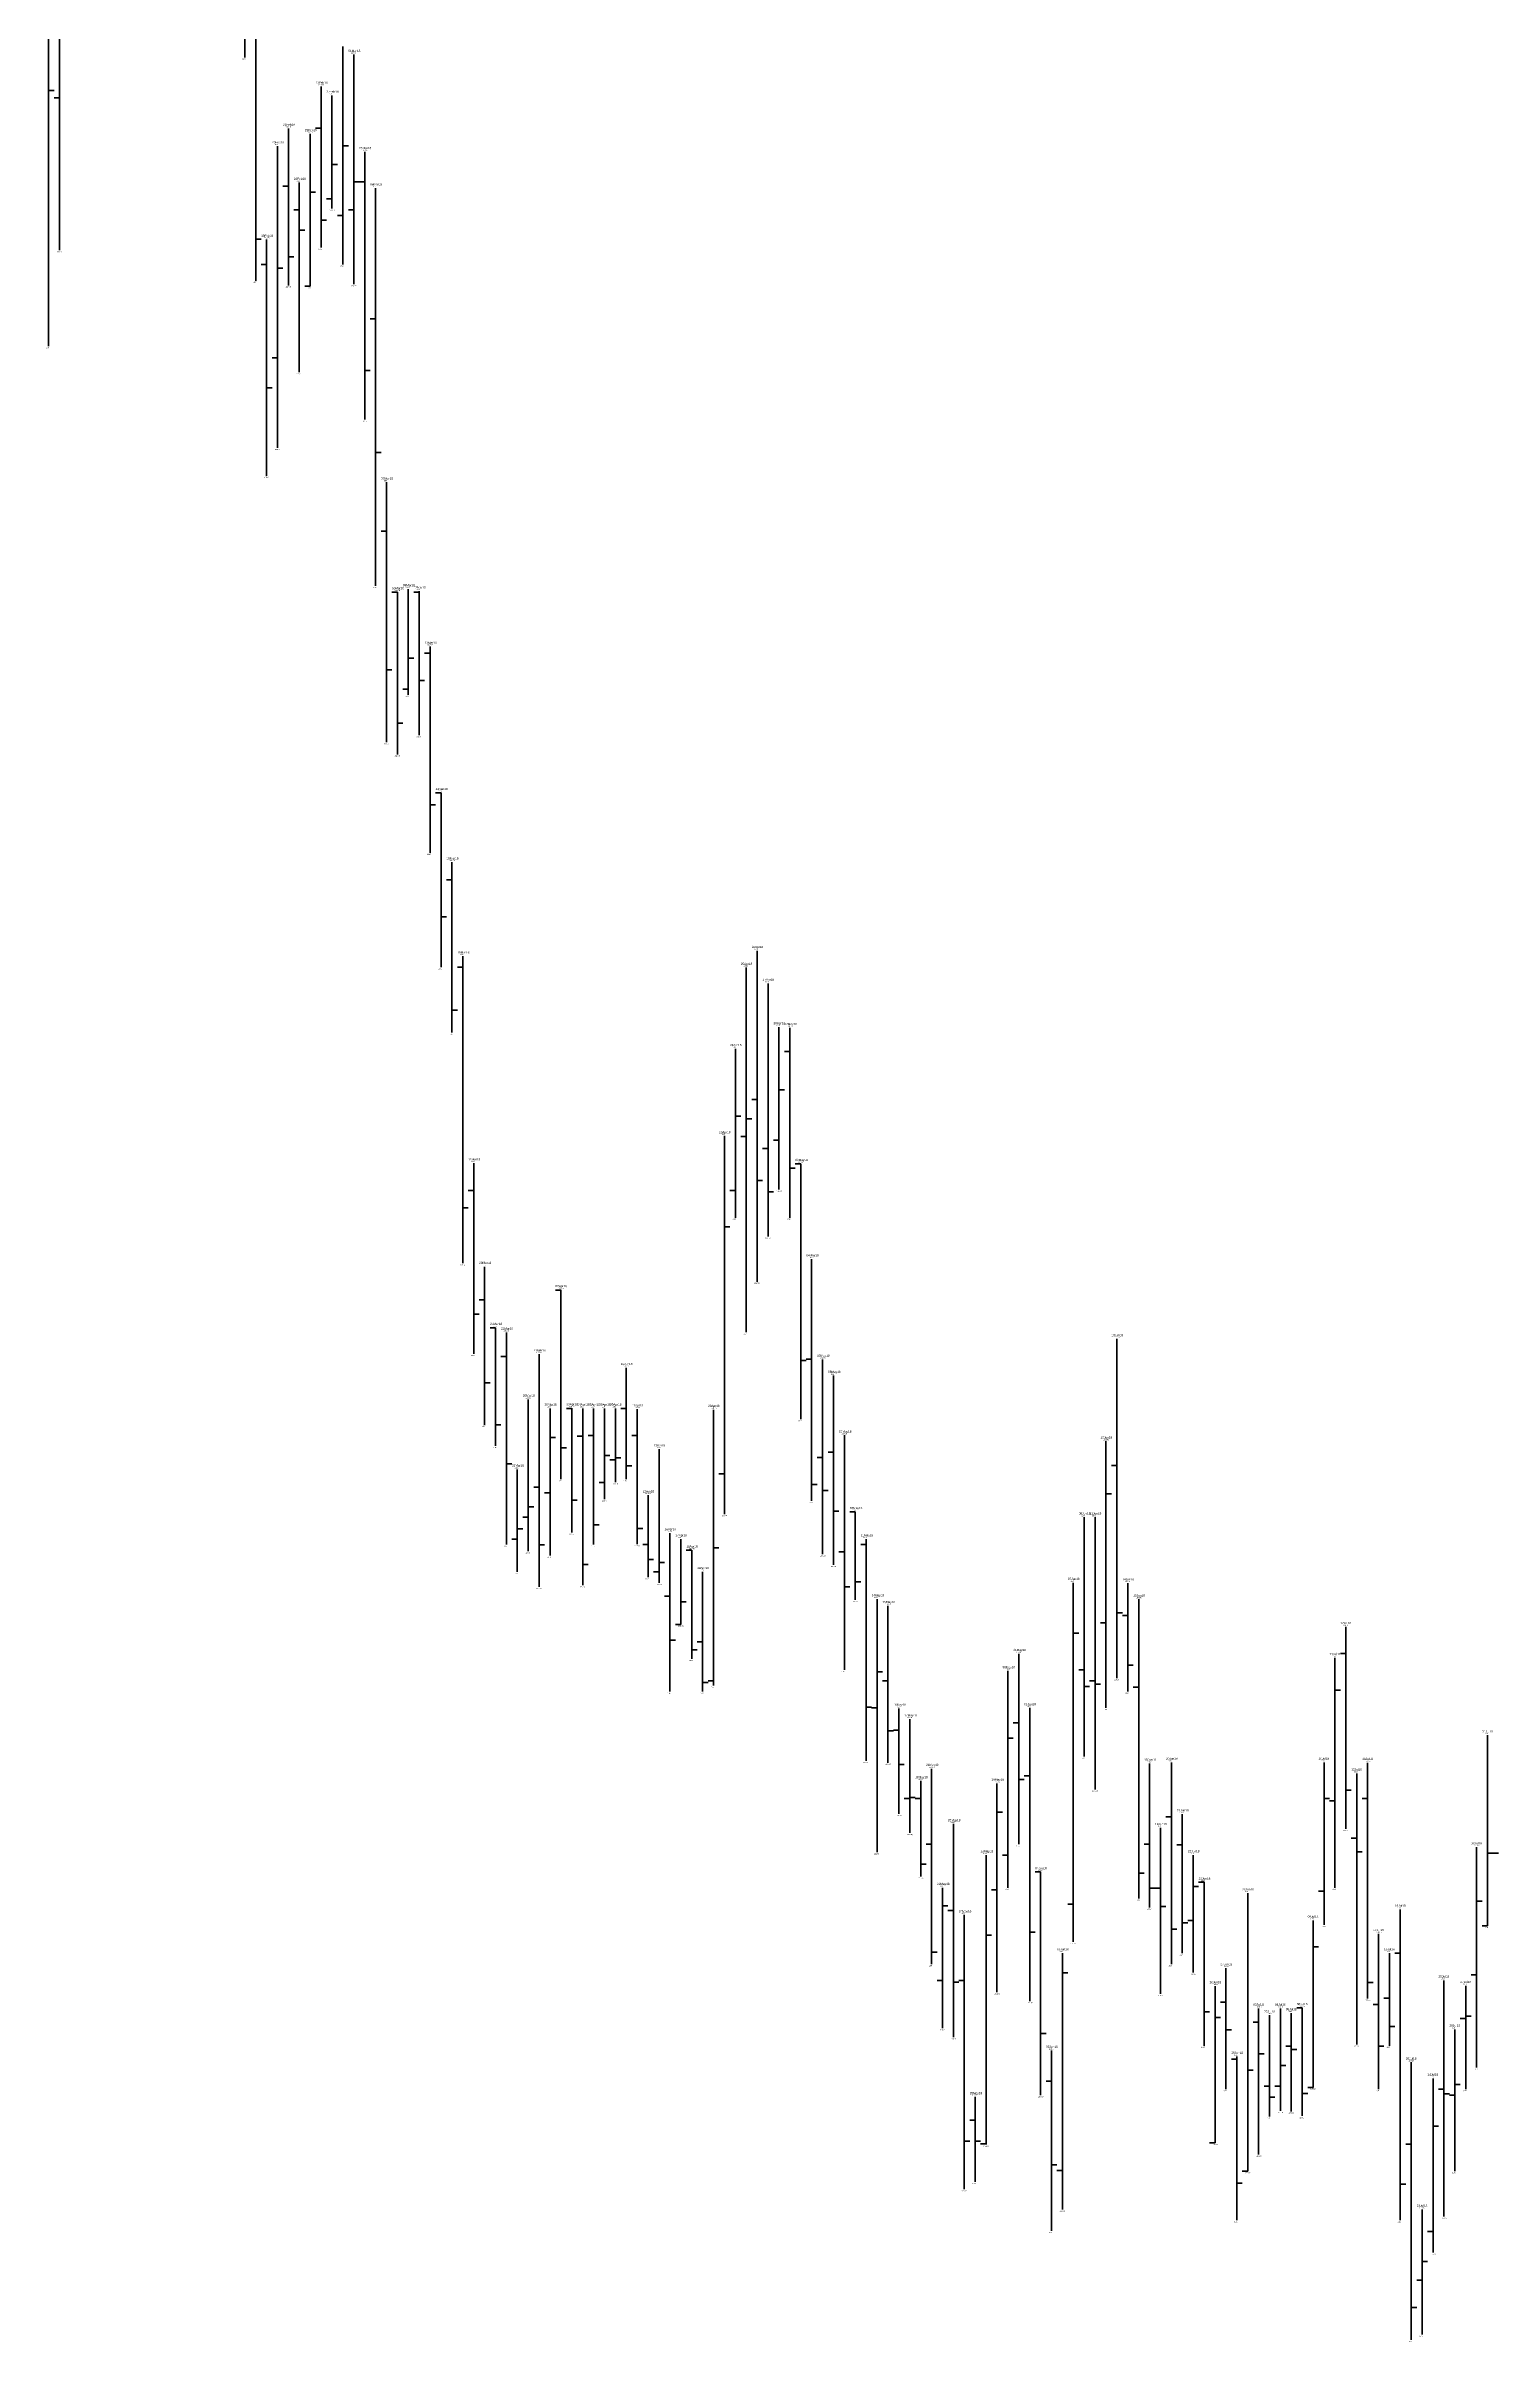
# Model space of a CAD drawing. Header units: inches. Extents: x 0 to 30000, y -20 to 2443.
# Drawn here: x 5724.8 to 5857.5, y 564.3 to 775 of the extents above; entities that cross this region are included whole.
import ezdxf

# ---------------------------------------------------------------- set-up
doc = ezdxf.new("R2010")
doc.units = ezdxf.units.IN
doc.header["$MEASUREMENT"] = 0
for name, color, linetype in [('DATE', 7, 'Continuous'), ('Graph', 7, 'Continuous'), ('Rate', 7, 'Continuous')]:
    doc.layers.add(name, color=color, linetype=linetype)
doc.styles.get("Standard").update_dxf_attribs({"font": 'arial.ttf'})

msp = doc.modelspace()

# ---------------------------------------------------------------- linework, layer by layer
at = {"layer": 'Graph', "color": 3, "lineweight": 35}
for p, q in [((5726, 810), (5726, 756.3)), ((5752, 775), (5752, 755)), ((5753, 774.25), (5753, 753.175)), ((5726, 770.275), (5725.5, 770.275)), ((5751, 770.5), (5751, 760.125)), ((5746, 765.85), (5746, 738.15)), ((5749, 766.975), (5749, 753)), ((5752, 765.875), (5752.5, 765.875)), ((5751, 764.175), (5751.5, 764.175)), ((5749, 761.625), (5749.5, 761.625)), ((5751, 761), (5750.5, 761)), ((5753, 762.575), (5753.5, 762.575)), ((5752, 759.5), (5751.5, 759.5)), ((5753, 760), (5752.5, 760)), ((5746, 754.65), (5746.5, 754.65)), ((5749, 753), (5748.5, 753)), ((5746, 746.425), (5745.5, 746.425)), ((5758, 725.2), (5758, 715.5)), ((5758, 718.85), (5758.5, 718.85)), ((5758, 716), (5757.5, 716)), ((5789, 690.45), (5789, 657)), ((5792, 685), (5792, 670.075)), ((5788, 683), (5788, 667.5)), ((5792, 679.25), (5792.5, 679.25)), ((5788, 676.825), (5788.5, 676.825)), ((5789, 676.575), (5789.5, 676.575)), ((5787, 675), (5787, 640.275)), ((5789, 674.95), (5788.5, 674.95)), ((5792, 674.6), (5791.5, 674.6)), ((5788, 670), (5787.5, 670)), ((5787, 666.65), (5787.5, 666.65)), ((5769, 650.825), (5769, 636.9)), ((5771, 650), (5771, 636.5)), ((5776, 650), (5776, 641.65)), ((5777, 650), (5777, 643.225)), ((5786, 649.875), (5786, 624.55)), ((5771, 647.325), (5771.5, 647.325)), ((5776, 645.675), (5776.5, 645.675)), ((5777, 645.275), (5776.5, 645.275)), ((5777, 645.45), (5777.5, 645.45)), ((5781, 646.25), (5781, 633.975)), ((5822, 646.975), (5822, 622.5)), ((5768, 644.4), (5768, 635)), ((5776, 643.2), (5775.5, 643.2)), ((5787, 644), (5786.5, 644)), ((5769, 640.95), (5769.5, 640.95)), ((5771, 642.25), (5770.5, 642.25)), ((5822, 642.15), (5822.5, 642.15)), ((5768, 638.95), (5768.5, 638.95)), ((5769, 640), (5768.5, 640)), ((5768, 638), (5767.5, 638)), ((5783, 638), (5783, 630.175)), ((5786, 637.2), (5786.5, 637.2)), ((5781, 635), (5780.5, 635)), ((5781, 635.85), (5781.5, 635.85)), ((5801, 632.5), (5801, 609.25)), ((5819, 634), (5819, 601.025)), ((5783, 630.175), (5782.5, 630.175)), ((5783, 632.25), (5783.5, 632.25)), ((5822, 630.3), (5821.5, 630.3)), ((5819, 629.375), (5819.5, 629.375)), ((5843, 627.1), (5843, 606)), ((5786, 625), (5785.5, 625)), ((5801, 625.825), (5801.5, 625.825)), ((5813, 625.9), (5813, 606)), ((5843, 624.125), (5843.5, 624.125)), ((5801, 622.5), (5800.5, 622.5)), ((5804, 621.475), (5804, 611.025)), ((5813, 619.725), (5813.5, 619.725)), ((5857, 620), (5857, 602.5)), ((5842, 617.5), (5842, 602.6)), ((5812, 615.575), (5812, 596.425)), ((5804, 614.2), (5803.5, 614.2)), ((5804, 614.275), (5804.5, 614.275)), ((5842, 614.2), (5842.5, 614.2)), ((5843, 613.975), (5842.5, 613.975)), ((5812, 612.95), (5812.5, 612.95)), ((5856, 609.725), (5856, 589.5)), ((5857, 609.175), (5857.5, 609.175)), ((5811, 609), (5811, 582.425)), ((5813, 609), (5812.5, 609)), ((5830, 609), (5830, 598.225)), ((5807, 606), (5807, 593.1)), ((5812, 605.8), (5811.5, 605.8)), ((5830, 606.125), (5830.5, 606.125)), ((5835, 605.5), (5835, 579.975)), ((5842, 605.675), (5841.5, 605.675)), ((5807, 604.325), (5807.5, 604.325)), ((5819, 604.5), (5818.5, 604.5)), ((5830, 603), (5829.5, 603)), ((5841, 603), (5841, 587.675)), ((5856, 604.775), (5856.5, 604.775)), ((5811, 601.65), (5811.5, 601.65)), ((5857, 602.5), (5856.5, 602.5)), ((5818, 600), (5818, 576.475)), ((5841, 600.575), (5841.5, 600.575)), ((5807, 597.5), (5806.5, 597.5)), ((5818, 598.2), (5818.5, 598.2)), ((5832, 596.975), (5832, 582.575)), ((5855, 597), (5855, 587.5)), ((5856, 598), (5855.5, 598)), ((5838, 594.925), (5838, 585.525)), ((5832, 594.075), (5832.5, 594.075)), ((5854, 593), (5854, 580)), ((5855, 594), (5854.5, 594)), ((5855, 594.2), (5855.5, 594.2)), ((5835, 589.25), (5835.5, 589.25)), ((5838, 589.675), (5838.5, 589.675)), ((5852, 588.5), (5852, 572.525)), ((5838, 587.775), (5837.5, 587.775)), ((5841, 587.675), (5840.5, 587.675)), ((5854, 586.95), (5853.5, 586.95)), ((5854, 587.925), (5854.5, 587.925)), ((5852, 584.125), (5852.5, 584.125)), ((5811, 582.5), (5810.5, 582.5)), ((5832, 582.575), (5831.5, 582.575)), ((5818, 580.05), (5817.5, 580.05)), ((5835, 579.975), (5834.5, 579.975)), ((5851, 576.475), (5851, 565)), ((5852, 574.45), (5851.5, 574.45)), ((5851, 571.7), (5851.5, 571.7)), ((5851, 569.975), (5850.5, 569.975))]:
    msp.add_line(p, q, dxfattribs=at)
at = {"layer": 'Graph', "color": 1, "lineweight": 35}
for p, q in [((5743, 793.875), (5743, 774)), ((5744, 784.725), (5744, 753.5)), ((5725, 782.5), (5725, 747.5)), ((5725, 770.95), (5725.5, 770.95)), ((5750, 771.325), (5750, 756.55)), ((5747, 767.475), (5747, 753.075)), ((5750, 767.5), (5749.5, 767.5)), ((5754, 765.325), (5754, 740.75)), ((5747, 762.175), (5746.5, 762.175)), ((5748, 762.5), (5748, 745.1)), ((5754, 762.575), (5753.5, 762.575)), ((5755, 762), (5755, 725.5)), ((5748, 760), (5747.5, 760)), ((5750, 759.05), (5750.5, 759.05)), ((5744, 757.325), (5744.5, 757.325)), ((5745, 757.275), (5745, 735.6)), ((5748, 758.125), (5748.5, 758.125)), ((5745, 755), (5744.5, 755)), ((5747, 755.7), (5747.5, 755.7)), ((5755, 750), (5754.5, 750)), ((5754, 745.25), (5754.5, 745.25)), ((5745, 743.675), (5745.5, 743.675)), ((5755, 737.725), (5755.5, 737.725)), ((5756, 735), (5756, 711.15)), ((5756, 730.525), (5755.5, 730.525)), ((5759, 725), (5759, 711.8)), ((5757, 724.925), (5756.5, 724.925)), ((5757, 724.925), (5757, 710.025)), ((5759, 724.9), (5758.5, 724.9)), ((5760, 719.3), (5759.5, 719.3)), ((5760, 719.925), (5760, 701)), ((5756, 717.775), (5756.5, 717.775)), ((5759, 716.8), (5759.5, 716.8)), ((5757, 712.875), (5757.5, 712.875)), ((5761, 706.5), (5760.5, 706.5)), ((5761, 706.5), (5761, 690.5)), ((5760, 705.4), (5760.5, 705.4)), ((5762, 700.125), (5762, 684.5)), ((5762, 698.5), (5761.5, 698.5)), ((5761, 695.125), (5761.5, 695.125)), ((5763, 691.5), (5763, 663.325)), ((5790, 692), (5790, 661.625)), ((5763, 690.5), (5762.5, 690.5)), ((5791, 689), (5791, 665.775)), ((5762, 686.55), (5762.5, 686.55)), ((5793, 684.925), (5793, 667.5)), ((5793, 682.75), (5792.5, 682.75)), ((5790, 678.35), (5789.5, 678.35)), ((5764, 672.5), (5764, 655)), ((5791, 673.85), (5790.5, 673.85)), ((5794, 672.45), (5793.5, 672.45)), ((5794, 672.45), (5794, 649)), ((5790, 670.925), (5790.5, 670.925)), ((5793, 672.05), (5793.5, 672.05)), ((5763, 668.4), (5763.5, 668.4)), ((5764, 670), (5763.5, 670)), ((5791, 669.875), (5791.5, 669.875)), ((5765, 663), (5765, 648.5)), ((5795, 663.7), (5795, 641.5)), ((5765, 659.95), (5764.5, 659.95)), ((5772, 660.85), (5771.5, 660.85)), ((5772, 660.875), (5772, 643.5)), ((5764, 658.65), (5764.5, 658.65)), ((5766, 657.4), (5765.5, 657.4)), ((5766, 657.4), (5766, 646.55)), ((5767, 656.975), (5767, 637.5)), ((5823, 656.375), (5823, 625.25)), ((5767, 654.75), (5766.5, 654.75)), ((5770, 654.975), (5770, 633.625)), ((5778, 653.725), (5778, 643.5)), ((5794, 654.4), (5794.5, 654.4)), ((5795, 654.5), (5794.5, 654.5)), ((5796, 654.475), (5796, 636.625)), ((5765, 652.35), (5765.5, 652.35)), ((5797, 653), (5797, 635.625)), ((5773, 650), (5772.5, 650)), ((5773, 650.025), (5773, 638.6)), ((5774, 650), (5774, 633.775)), ((5775, 650), (5775, 637.5)), ((5778, 649.975), (5777.5, 649.975)), ((5779, 649.925), (5779, 637.525)), ((5766, 648.5), (5766.5, 648.5)), ((5774, 647.45), (5773.5, 647.45)), ((5775, 647.5), (5774.5, 647.5)), ((5779, 647.5), (5778.5, 647.5)), ((5798, 647.525), (5798, 626)), ((5767, 644.9), (5767.5, 644.9)), ((5772, 646.375), (5772.5, 646.375)), ((5796, 645.5), (5795.5, 645.5)), ((5797, 645.975), (5796.5, 645.975)), ((5778, 644.725), (5778.5, 644.725)), ((5795, 643), (5795.5, 643)), ((5823, 644.75), (5822.5, 644.75)), ((5770, 642.775), (5769.5, 642.775)), ((5773, 641.575), (5773.5, 641.575)), ((5780, 642.025), (5780, 634.5)), ((5796, 642.45), (5796.5, 642.45)), ((5775, 639.3), (5775.5, 639.3)), ((5779, 638.975), (5779.5, 638.975)), ((5797, 640.55), (5797.5, 640.55)), ((5799, 640.5), (5798.5, 640.5)), ((5799, 640.5), (5799, 632.425)), ((5820, 640), (5820, 618.05)), ((5821, 640), (5821, 615.025)), ((5770, 637.475), (5770.5, 637.475)), ((5780, 637.5), (5779.5, 637.5)), ((5782, 638.55), (5782, 624)), ((5784, 636.975), (5783.5, 636.975)), ((5784, 636.975), (5784, 627)), ((5798, 636.825), (5797.5, 636.825)), ((5800, 637.5), (5799.5, 637.5)), ((5800, 638), (5800, 617.65)), ((5774, 635.675), (5774.5, 635.675)), ((5780, 636.125), (5780.5, 636.125)), ((5785, 635), (5785, 624)), ((5782, 632.775), (5781.5, 632.775)), ((5798, 633.625), (5798.5, 633.625)), ((5799, 634.075), (5799.5, 634.075)), ((5824, 633.95), (5824, 624)), ((5825, 632.475), (5825, 605)), ((5802, 631.875), (5802, 617.475)), ((5823, 631.225), (5823.5, 631.225)), ((5824, 631), (5823.5, 631)), ((5782, 628.725), (5782.5, 628.725)), ((5785, 628.575), (5784.5, 628.575)), ((5844, 629.95), (5844, 611.4)), ((5784, 627.825), (5784.5, 627.825)), ((5814, 627.475), (5814, 610)), ((5820, 626), (5819.5, 626)), ((5824, 626.425), (5824.5, 626.425)), ((5844, 627.5), (5843.5, 627.5)), ((5785, 624.825), (5785.5, 624.825)), ((5802, 625), (5801.5, 625)), ((5820, 624.475), (5820.5, 624.475)), ((5821, 625), (5820.5, 625)), ((5821, 624.675), (5821.5, 624.675)), ((5825, 624.4), (5824.5, 624.4)), ((5800, 622.575), (5800.5, 622.575)), ((5803, 622.45), (5803, 612.775)), ((5815, 622.5), (5815, 595.575)), ((5802, 620.4), (5802.5, 620.4)), ((5803, 620.45), (5802.5, 620.45)), ((5814, 621.125), (5813.5, 621.125)), ((5828, 617.5), (5828, 599)), ((5803, 617.3), (5803.5, 617.3)), ((5805, 615.8), (5805, 607.025)), ((5806, 616.925), (5806, 599)), ((5814, 615.925), (5814.5, 615.925)), ((5815, 616.275), (5814.5, 616.275)), ((5826, 617.4), (5826, 604.2)), ((5845, 616.5), (5845, 591.6)), ((5846, 617.475), (5846, 595.825)), ((5805, 614.2), (5804.5, 614.2)), ((5844, 614.95), (5844.5, 614.95)), ((5846, 614.2), (5845.5, 614.2)), ((5808, 611.85), (5808, 592.275)), ((5827, 611.5), (5827, 596.25)), ((5828, 612.5), (5827.5, 612.5)), ((5829, 612.75), (5829, 600)), ((5806, 610), (5805.5, 610)), ((5826, 610), (5825.5, 610)), ((5829, 609.95), (5828.5, 609.95)), ((5845, 610.55), (5844.5, 610.55)), ((5845, 609.3), (5845.5, 609.3)), ((5858, 609.175), (5857.5, 609.175)), ((5805, 608.175), (5805.5, 608.175)), ((5816, 607.45), (5815.5, 607.45)), ((5816, 607.45), (5816, 586.975)), ((5825, 607.35), (5825.5, 607.35)), ((5826, 605.975), (5826.5, 605.975)), ((5827, 605.975), (5826.5, 605.975)), ((5831, 606.5), (5830.5, 606.5)), ((5831, 606.5), (5831, 591.5)), ((5808, 603.925), (5807.5, 603.925)), ((5809, 603.5), (5809, 578.325)), ((5827, 604.275), (5827.5, 604.275)), ((5829, 602.775), (5829.5, 602.775)), ((5849, 604), (5849, 575.5)), ((5815, 601.925), (5815.5, 601.925)), ((5828, 602.2), (5828.5, 602.2)), ((5847, 601.775), (5847, 587.5)), ((5806, 600.1), (5806.5, 600.1)), ((5833, 598.625), (5833, 587.5)), ((5848, 600), (5848, 591.5)), ((5849, 600), (5848.5, 600)), ((5808, 597.325), (5808.5, 597.325)), ((5809, 597.5), (5808.5, 597.5)), ((5846, 597.3), (5846.5, 597.3)), ((5853, 597.5), (5853, 575.825)), ((5831, 594.625), (5831.5, 594.625)), ((5833, 595.5), (5832.5, 595.5)), ((5836, 594.925), (5836, 581.525)), ((5839, 594.5), (5839, 585.475)), ((5840, 594.975), (5839.5, 594.975)), ((5840, 594.975), (5840, 585.05)), ((5847, 595.275), (5846.5, 595.275)), ((5848, 595.875), (5847.5, 595.875)), ((5816, 592.625), (5816.5, 592.625)), ((5833, 592.95), (5833.5, 592.95)), ((5836, 593.65), (5835.5, 593.65)), ((5837, 594.3), (5837, 585)), ((5848, 593.25), (5848.5, 593.25)), ((5817, 591.05), (5817, 574.5)), ((5834, 590.25), (5833.5, 590.25)), ((5834, 590.5), (5834, 575.5)), ((5836, 590.75), (5836.5, 590.75)), ((5839, 591.45), (5838.5, 591.45)), ((5839, 591.15), (5839.5, 591.15)), ((5847, 591.45), (5847.5, 591.45)), ((5817, 588.25), (5816.5, 588.25)), ((5850, 589.975), (5850, 564.5)), ((5810, 586.8), (5810, 579)), ((5837, 587.8), (5836.5, 587.8)), ((5837, 586.775), (5837.5, 586.775)), ((5840, 587.125), (5840.5, 587.125)), ((5853, 587.5), (5852.5, 587.5)), ((5853, 587.075), (5853.5, 587.075)), ((5810, 584.675), (5809.5, 584.675)), ((5809, 582.75), (5809.5, 582.75)), ((5810, 582.75), (5810.5, 582.75)), ((5850, 582.45), (5849.5, 582.45)), ((5817, 580.575), (5817.5, 580.575)), ((5834, 578.875), (5834.5, 578.875)), ((5849, 578.8), (5849.5, 578.8)), ((5850, 567.475), (5850.5, 567.475))]:
    msp.add_line(p, q, dxfattribs=at)

# ---------------------------------------------------------------- texts
at = {"layer": 'DATE'}
for s, p in [('01Mar18', (5752.5, 774.5)), ('26Feb18', (5749.5, 771.575)), ('27Feb18', (5750.5, 770.75)), ('21Feb18', (5746.5, 767.725)), ('23Feb18', (5748.5, 767.225)), ('20Feb18', (5745.5, 766.1)), ('05Mar18', (5753.5, 765.575)), ('22Feb18', (5747.5, 762.75)), ('06Mar18', (5754.5, 762.25)), ('19Feb18', (5744.5, 757.525)), ('07Mar18', (5755.5, 735.25)), ('08Mar18', (5756.5, 725.175)), ('09Mar18', (5757.5, 725.45)), ('12Mar18', (5758.5, 725.25)), ('13Mar18', (5759.5, 720.175)), ('14Mar18', (5760.5, 706.75)), ('15Mar18', (5761.5, 700.375)), ('16Mar18', (5762.5, 691.75)), ('26Apr18', (5789.5, 692.25)), ('25Apr18', (5788.5, 690.7)), ('27Apr18', (5790.5, 689.25)), ('30Apr18', (5791.5, 685.25)), ('02May18', (5792.5, 685.175)), ('24Apr18', (5787.5, 683.25)), ('23Apr18', (5786.5, 675.25)), ('19Mar18', (5763.5, 672.75)), ('03May18', (5793.5, 672.7)), ('04May18', (5794.5, 663.95)), ('20Mar18', (5764.5, 663.25)), ('02Apr18', (5771.5, 661.125)), ('21Mar18', (5765.5, 657.65)), ('22Mar18', (5766.5, 657.225)), ('13Jun18', (5822.5, 656.625)), ('27Mar18', (5769.5, 655.225)), ('10Apr18', (5777.5, 653.975)), ('07May18', (5795.5, 654.725)), ('08May18', (5796.5, 653.25)), ('26Mar18', (5768.5, 651.075)), ('28Mar18', (5770.5, 650.25)), ('03Apr18', (5772.5, 650.275)), ('04Apr18', (5773.5, 650.25)), ('05Apr18', (5774.5, 650.25)), ('06Apr18', (5775.5, 650.25)), ('09Apr18', (5776.5, 650.25)), ('11Apr18', (5778.5, 650.175)), ('20Apr18', (5785.5, 650.125)), ('09May18', (5797.5, 647.775)), ('12Jun18', (5821.5, 647.225)), ('13Apr18', (5780.5, 646.5)), ('23Mar18', (5767.5, 644.65)), ('12Apr18', (5779.5, 642.275)), ('10May18', (5798.5, 640.75)), ('16Apr18', (5781.5, 638.8)), ('08Jun18', (5819.5, 640.25)), ('11Jun18', (5820.5, 640.25)), ('17Apr18', (5782.5, 638.25)), ('18Apr18', (5783.5, 637.225)), ('11May18', (5799.5, 638.25)), ('19Apr18', (5784.5, 635.25)), ('07Jun18', (5818.5, 634.25)), ('14Jun18', (5823.5, 634.2)), ('14May18', (5800.5, 632.75)), ('15May18', (5801.5, 632.125)), ('15Jun18', (5824.5, 632.725)), ('12Jul18', (5843.5, 630.2)), ('30May18', (5812.5, 626.15)), ('31May18', (5813.5, 627.725)), ('11Jul18', (5842.5, 627.35)), ('16May18', (5802.5, 622.7)), ('17May18', (5803.5, 621.725)), ('01Jun18', (5814.5, 622.75)), ('31Jul18', (5856.5, 620.25)), ('18Jun18', (5825.5, 617.65)), ('20Jun18', (5827.5, 617.75)), ('10Jul18', (5841.5, 617.75)), ('16Jul18', (5845.5, 617.725)), ('18May18', (5804.5, 616.05)), ('21May18', (5805.5, 617.175)), ('29May18', (5811.5, 615.825)), ('13Jul18', (5844.5, 616.75)), ('23May18', (5807.5, 612.1)), ('19Jun18', (5826.5, 611.75)), ('21Jun18', (5828.5, 613)), ('28May18', (5810.5, 609.25)), ('22Jun18', (5829.5, 609.25)), ('30Jul18', (5855.5, 609.975)), ('04Jun18', (5815.5, 607.7)), ('22May18', (5806.5, 606.25)), ('25Jun18', (5830.5, 606.75)), ('29Jun18', (5834.5, 605.75)), ('24May18', (5808.5, 603.75)), ('09Jul18', (5840.5, 603.25)), ('19Jul18', (5848.5, 604.25)), ('17Jul18', (5846.5, 602.025)), ('06Jun18', (5817.5, 600.25)), ('27Jun18', (5832.5, 598.875)), ('18Jul18', (5847.5, 600.25)), ('26Jun18', (5831.5, 597.225)), ('25Jul18', (5852.5, 597.75)), ('27Jul18', (5854.5, 597.25)), ('02Jul18', (5835.5, 595.175)), ('03Jul18', (5836.5, 594.55)), ('04Jul18', (5837.5, 595.175)), ('05Jul18', (5838.5, 594.75)), ('06Jul18', (5839.5, 595.225)), ('26Jul18', (5853.5, 593.25)), ('05Jun18', (5816.5, 591.3)), ('28Jun18', (5833.5, 590.75)), ('20Jul18', (5849.5, 590.225)), ('24Jul18', (5851.5, 588.75)), ('25May18', (5809.5, 587.05)), ('23Jul18', (5850.5, 576.725))]:
    msp.add_text(s, height=0.2, dxfattribs=at).set_placement(p)
at = {"layer": 'Rate'}
for s, p in [('1548', (5742.75, 773.8)), ('1548.5', (5752.75, 774.35)), ('1542.65', (5749.75, 771.425)), ('1541', (5750.75, 770.6)), ('1534.95', (5746.75, 767.575)), ('1533.95', (5748.75, 767.075)), ('1531.7', (5745.75, 765.95)), ('1530.65', (5753.75, 765.425)), ('1525', (5747.75, 762.6)), ('1524', (5754.75, 762.1)), ('1520.25', (5750.75, 759.925)), ('1514.55', (5744.75, 757.375)), ('1512.6', (5725.75, 756.1)), ('1513.1', (5749.75, 756.35)), ('1510', (5751.75, 754.8)), ('1507', (5743.75, 753.3)), ('1506.15', (5746.75, 752.875)), ('1506', (5748.75, 752.8)), ('1506.35', (5752.75, 752.975)), ('1495', (5724.75, 747.3)), ('1490.2', (5747.75, 744.9)), ('1481.5', (5753.75, 740.55)), ('1476.3', (5745.75, 737.95)), ('1471.2', (5744.75, 735.4)), ('1470', (5755.75, 735.1)), ('1451', (5754.75, 725.3)), ('1449.85', (5756.75, 725.025)), ('1450.4', (5757.75, 725.3)), ('1450', (5758.75, 725.1)), ('1439.85', (5759.75, 720.025)), ('1431', (5757.75, 715.3)), ('1422.3', (5755.75, 710.95)), ('1423.6', (5758.75, 711.6)), ('1420.05', (5756.75, 709.825)), ('1413', (5760.75, 706.6)), ('1402', (5759.75, 700.8)), ('1400.25', (5761.75, 700.225)), ('1383', (5762.75, 691.6)), ('1384', (5789.75, 692.1)), ('1381', (5760.75, 690.3)), ('1380.9', (5788.75, 690.55)), ('1378', (5790.75, 689.1)), ('1370', (5791.75, 685.1)), ('1369.85', (5792.75, 685.025)), ('1369', (5761.75, 684.3)), ('1366', (5787.75, 683.1)), ('1350', (5786.75, 675.1)), ('1345', (5763.75, 672.6)), ('1344.9', (5793.75, 672.55)), ('1340.15', (5791.75, 669.875)), ('1335', (5787.75, 667.3)), ('1335', (5792.75, 667.3)), ('1331.55', (5790.75, 665.575)), ('1327.4', (5794.75, 663.8)), ('1326.65', (5762.75, 663.125)), ('1326', (5764.75, 663.1)), ('1321.75', (5771.75, 660.975)), ('1323.25', (5789.75, 661.425)), ('1314.8', (5765.75, 657.5)), ('1313.95', (5766.75, 657.075)), ('1314', (5788.75, 656.8)), ('1312.75', (5822.75, 656.475)), ('1310', (5763.75, 654.8)), ('1309.95', (5769.75, 655.075)), ('1307.45', (5777.75, 653.825)), ('1308.95', (5795.75, 654.575)), ('1306', (5796.75, 653.1)), ('1301.65', (5768.75, 650.925)), ('1300', (5770.75, 650.1)), ('1300.05', (5772.75, 650.125)), ('1300', (5773.75, 650.1)), ('1300', (5774.75, 650.1)), ('1300', (5775.75, 650.1)), ('1300', (5776.75, 650.1)), ('1299.85', (5778.75, 650.025)), ('1299.75', (5785.75, 649.975)), ('1297', (5764.75, 648.3)), ('1298', (5793.75, 648.8)), ('1295.05', (5797.75, 647.625)), ('1293.95', (5821.75, 647.075)), ('1293.1', (5765.75, 646.35)), ('1292.5', (5780.75, 646.35)), ('1288.8', (5767.75, 644.5)), ('1287', (5771.75, 643.3)), ('1286.45', (5776.75, 643.025)), ('1287', (5777.75, 643.3)), ('1283.3', (5775.75, 641.45)), ('1284.05', (5779.75, 642.125)), ('1283', (5794.75, 641.3)), ('1281', (5798.75, 640.6)), ('1277.1', (5781.75, 638.65)), ('1280.55', (5786.75, 640.075)), ('1280', (5819.75, 640.1)), ('1280', (5820.75, 640.1)), ('1275', (5766.75, 637.3)), ('1273.8', (5768.75, 636.7)), ('1277.2', (5772.75, 638.4)), ('1275', (5774.75, 637.3)), ('1275.05', (5778.75, 637.325)), ('1276', (5782.75, 638.1)), ('1273.95', (5783.75, 637.075)), ('1273.25', (5795.75, 636.425)), ('1276', (5799.75, 638.1)), ('1270', (5767.75, 634.8)), ('1273', (5770.75, 636.3)), ('1269', (5779.75, 634.3)), ('1270', (5784.75, 635.1)), ('1271.25', (5796.75, 635.425)), ('1267.25', (5769.75, 633.425)), ('1267.55', (5773.75, 633.575)), ('1267.95', (5780.75, 633.775)), ('1264.85', (5798.75, 632.225)), ('1265', (5800.75, 632.6)), ('1268', (5818.75, 634.1)), ('1267.9', (5823.75, 634.05)), ('1264.95', (5824.75, 632.575)), ('1263.75', (5801.75, 631.975)), ('1259.9', (5843.75, 630.05)), ('1260.35', (5782.75, 629.975)), ('1254', (5783.75, 626.8)), ('1251.8', (5812.75, 626)), ('1254.95', (5813.75, 627.575)), ('1254.2', (5842.75, 627.2)), ('1248', (5781.75, 623.8)), ('1248', (5784.75, 623.8)), ('1249.1', (5785.75, 624.35)), ('1252', (5797.75, 625.8)), ('1250.5', (5822.75, 625.05)), ('1248', (5823.75, 623.8)), ('1244.9', (5802.75, 622.55)), ('1245', (5814.75, 622.6)), ('1245', (5821.75, 622.3)), ('1242.95', (5803.75, 621.575)), ('1240', (5856.75, 620.1)), ('1235.3', (5799.75, 617.45)), ('1236.1', (5819.75, 617.85)), ('1234.8', (5825.75, 617.5)), ('1235', (5827.75, 617.6)), ('1235', (5841.75, 617.6)), ('1234.95', (5845.75, 617.575)), ('1234.95', (5801.75, 617.275)), ('1231.6', (5804.75, 615.9)), ('1233.85', (5805.75, 617.025)), ('1231.15', (5811.75, 615.675)), ('1233', (5844.75, 616.6)), ('1230.05', (5820.75, 614.825)), ('1225.55', (5802.75, 612.575)), ('1223.7', (5807.75, 611.95)), ('1223', (5826.75, 611.6)), ('1225.5', (5828.75, 612.85)), ('1222.8', (5843.75, 611.2)), ('1218.5', (5800.75, 609.05)), ('1222.05', (5803.75, 610.825)), ('1218', (5810.75, 609.1)), ('1220', (5813.75, 609.8)), ('1218', (5829.75, 609.1)), ('1219.45', (5855.75, 609.825)), ('1214.9', (5815.75, 607.55)), ('1214.05', (5804.75, 606.825)), ('1212', (5806.75, 606.1)), ('1212', (5812.75, 605.8)), ('1210', (5824.75, 604.8)), ('1213', (5830.75, 606.6)), ('1211', (5834.75, 605.6)), ('1212', (5842.75, 605.8)), ('1207', (5808.75, 603.6)), ('1208.4', (5825.75, 604)), ('1206', (5840.75, 603.1)), ('1208', (5848.75, 604.1)), ('1202.05', (5818.75, 600.825)), ('1205.2', (5841.75, 602.4)), ('1203.55', (5846.75, 601.875)), ('1205', (5856.75, 602.3)), ('1198', (5805.75, 598.8)), ('1200', (5817.75, 600.1)), ('1198', (5827.75, 598.8)), ('1200', (5828.75, 599.8)), ('1197.25', (5832.75, 598.725)), ('1200', (5847.75, 600.1)), ('1196.45', (5829.75, 598.025)), ('1193.95', (5831.75, 597.075)), ('1195', (5852.75, 597.6)), ('1194', (5854.75, 597.1)), ('1192.85', (5811.75, 596.225)), ('1191.15', (5814.75, 595.375)), ('1192.5', (5826.75, 596.05)), ('1189.85', (5835.75, 595.025)), ('1188.6', (5836.75, 594.4)), ('1189.85', (5837.75, 595.025)), ('1189', (5838.75, 594.6)), ('1189.95', (5839.75, 595.075)), ('1191.65', (5845.75, 595.625)), ('1186.2', (5806.75, 592.9)), ('1186', (5853.75, 593.1)), ('1184.55', (5807.75, 592.075)), ('1182.1', (5816.75, 591.15)), ('1183', (5830.75, 591.3)), ('1181', (5833.75, 590.6)), ('1183.2', (5844.75, 591.4)), ('1183', (5847.75, 591.3)), ('1179.95', (5849.75, 590.075)), ('1177', (5851.75, 588.6)), ('1179', (5855.75, 589.3)), ('1173.6', (5809.75, 586.9)), ('1173.95', (5815.75, 586.775)), ('1175', (5832.75, 587.3)), ('1175.35', (5840.75, 587.475)), ('1175', (5846.75, 587.3)), ('1175', (5854.75, 587.3)), ('1170', (5836.75, 584.8)), ('1171.05', (5837.75, 585.325)), ('1170.95', (5838.75, 585.275)), ('1170.1', (5839.75, 584.85)), ('1164.85', (5810.75, 582.225)), ('1165.15', (5831.75, 582.375)), ('1159.95', (5834.75, 579.775)), ('1163.05', (5835.75, 581.325)), ('1160', (5853.75, 579.8)), ('1156.65', (5808.75, 578.125)), ('1158', (5809.75, 578.8)), ('1152.95', (5817.75, 576.275)), ('1151', (5833.75, 575.3)), ('1151', (5848.75, 575.3)), ('1152.95', (5850.75, 576.575)), ('1151.65', (5852.75, 575.625)), ('1149', (5816.75, 574.3)), ('1145.05', (5851.75, 572.325)), ('1130', (5850.75, 564.8)), ('1129', (5849.75, 564.3))]:
    msp.add_text(s, height=0.1, dxfattribs=at).set_placement(p)

doc.saveas('drawing.dxf')
